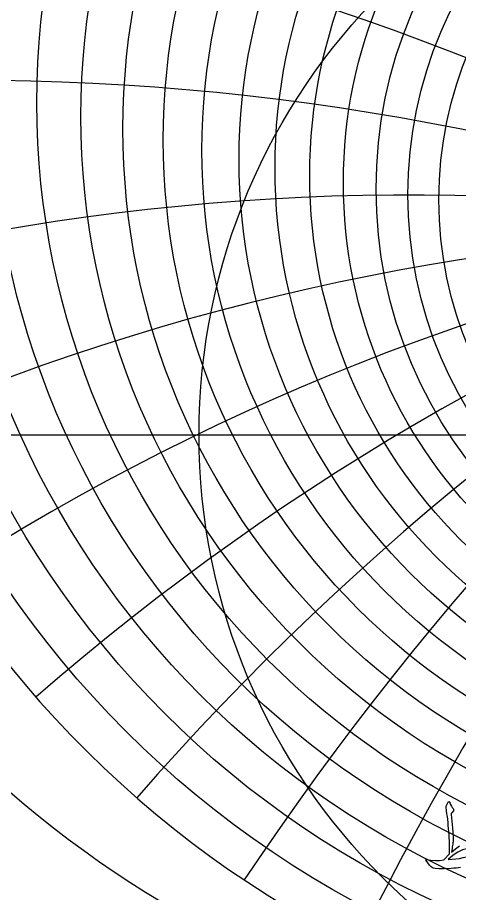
# Model space of a CAD drawing. Header units: millimetres. Extents: x -80 to 80, y -80 to 82.
# Drawn here: x -43.77 to -19.83, y -24.86 to 22.61 of the extents above; entities that cross this region are included whole.
import ezdxf

# ---------------------------------------------------------------- set-up
doc = ezdxf.new("R2010")
doc.units = ezdxf.units.MM
for name, color, linetype in [('CUT_OUTER', 1, 'Continuous'), ('ENGRAVE', 7, 'Continuous'), ('ENGRAVE_FINE', 8, 'Continuous'), ('TEXT', 5, 'Continuous')]:
    doc.layers.add(name, color=color, linetype=linetype)

msp = doc.modelspace()

# ---------------------------------------------------------------- linework, layer by layer
at = {"layer": 'CUT_OUTER'}
msp.add_arc((-0.0002, -0.0002), 80.3699, 149.413866, 87.803582, dxfattribs=at)
at = {"layer": 'ENGRAVE'}
msp.add_lwpolyline([(-79.2, 0), (79.2, 0)], dxfattribs=at)
for centre, radius in [((0, 0), 79.2), ((0, 17.9864), 42.7145), ((0, 0), 51.8435), ((0, 14.9176), 31.7625), ((0, 13.0112), 22.6198), ((0, 0), 33.9362)]:
    msp.add_circle(centre, radius, dxfattribs=at)
for centre, radius, start, end in [((0, 23.0822), 56.7498, 105.92162, 74.07838), ((-6.4344, 24.0136), 57.4961, 139.754846, 270.861531), ((-14.2744, 24.724), 59.1843, 174.656822, 279.54217), ((0, -116.4424), 127.462, 66, 114), ((0, -116.4424), 127.462, 66, 114), ((-25.249, 25.249), 62.9506, 211.691871, 290.355882)]:
    msp.add_arc(centre, radius, start, end, dxfattribs=at)
at = {"layer": 'ENGRAVE_FINE'}
for centre, radius in [((0, 21.8315), 53.6012), ((0, 20.7123), 50.6441), ((0, 19.7075), 47.8562), ((0, 18.8029), 45.2185), ((0, 17.2479), 40.3301), ((0, 16.5787), 38.053), ((0, 15.9713), 35.8722), ((0, 15.4194), 33.7782), ((0, 14.4609), 29.8176), ((0, 14.0453), 27.9367), ((0, 13.6672), 26.1137), ((0, 13.3234), 24.3431), ((0, 12.7282), 20.9394)]:
    msp.add_circle(centre, radius, dxfattribs=at)
for centre, radius, start, end in [((-350.1991, -116.4424), 372.6741, 13.064756, 30.381405), ((-350.1991, -116.4424), 372.6741, 13.064756, 30.381405), ((-220.7707, -116.4424), 254.9241, 19.742202, 44.842633), ((-220.7707, -116.4424), 254.9241, 19.742202, 44.842633), ((-151.9033, -116.4424), 198.2957, 26.597292, 58.53821), ((-151.9033, -116.4424), 198.2957, 26.597292, 58.53821), ((151.9033, -116.4424), 198.2957, 121.46179, 153.402708), ((151.9033, -116.4424), 198.2957, 121.46179, 153.402708), ((-106.9533, -116.4424), 166.3899, 33.695116, 71.360537), ((-106.9533, -116.4424), 166.3899, 33.695116, 71.360537), ((106.9533, -116.4424), 166.3899, 108.639463, 146.304884), ((106.9533, -116.4424), 166.3899, 108.639463, 146.304884), ((-73.5902, -116.4424), 147.1805, 41.105625, 83.276844), ((-73.5902, -116.4424), 147.1805, 41.105625, 83.276844), ((73.5902, -116.4424), 147.1805, 96.723156, 138.894375), ((73.5902, -116.4424), 147.1805, 96.723156, 138.894375), ((-46.3924, -116.4424), 135.6423, 48.904494, 94.311228), ((-46.3924, -116.4424), 135.6423, 48.904494, 94.311228), ((46.3924, -116.4424), 135.6423, 85.688772, 131.095506), ((46.3924, -116.4424), 135.6423, 85.688772, 131.095506), ((-22.475, -116.4424), 129.4283, 57.173494, 104.525), ((-22.475, -116.4424), 129.4283, 57.173494, 104.525), ((22.475, -116.4424), 129.4283, 75.475, 122.826506), ((22.475, -116.4424), 129.4283, 75.475, 122.826506)]:
    msp.add_arc(centre, radius, start, end, dxfattribs=at)
at = {"layer": 'TEXT'}
msp.add_lwpolyline([(-19.7706, -23.4618), (-19.8819, -23.4753), (-20.0048, -23.4876), (-20.1395, -23.4987), (-20.2858, -23.5087), (-20.6641, -23.525), (-20.951, -23.5274), (-21.1465, -23.5157), (-21.2507, -23.4899), (-21.3558, -23.4182), (-21.4556, -23.3248), (-21.5502, -23.2098), (-21.6395, -23.0731), (-21.6486, -23.0511), (-21.6477, -23.0368), (-21.6368, -23.03), (-21.6161, -23.0309), (-21.3716, -23.0654), (-21.1348, -23.0801), (-20.9056, -23.0748), (-20.684, -23.0496), (-20.3702, -22.7124), (-20.3644, -22.6246), (-20.3614, -22.525), (-20.3609, -22.4138), (-20.3631, -22.2908), (-20.3677, -22.1568), (-20.3743, -22.0122), (-20.3829, -21.857), (-20.3936, -21.6913), (-20.4059, -21.5193), (-20.4193, -21.35), (-20.434, -21.1833), (-20.4498, -21.0192), (-20.4668, -20.858), (-20.4849, -20.7001), (-20.5042, -20.5454), (-20.5247, -20.3939), (-20.5575, -20.1737), (-20.5433, -20.1348), (-20.5288, -20.0976), (-20.514, -20.0622), (-20.499, -20.0285), (-20.4839, -19.9966), (-20.4691, -19.9665), (-20.4546, -19.9381), (-20.4404, -19.9114), (-20.4325, -19.9012), (-20.4228, -19.8939), (-20.4114, -19.8895), (-20.3983, -19.888), (-20.3827, -19.8915), (-20.369, -19.9021), (-20.357, -19.9196), (-20.3467, -19.9442), (-20.3078, -20.0449), (-20.2659, -20.1316), (-20.2211, -20.2042), (-20.1734, -20.2627), (-20.1515, -20.2911), (-20.1418, -20.3201), (-20.1445, -20.3497), (-20.1594, -20.3798), (-20.2484, -20.4969), (-20.2621, -20.5165), (-20.2706, -20.5379), (-20.2738, -20.561), (-20.2718, -20.5859), (-20.2235, -21.1222), (-20.191, -21.5367), (-20.1743, -21.8295), (-20.1734, -22.0004), (-20.1771, -22.0572), (-20.1834, -22.1199), (-20.1923, -22.1884), (-20.2039, -22.2627), (-20.2175, -22.343), (-20.2326, -22.429), (-20.2491, -22.5209), (-20.2671, -22.6187), (-20.0473, -22.4413), (-19.8233, -22.2838)], dxfattribs=at)
msp.add_lwpolyline([(-19.4381, -22.4454), (-19.6708, -22.5031), (-19.9146, -22.6199), (-20.1696, -22.7958), (-20.4357, -23.0309), (-20.2222, -23.0136), (-20.0171, -22.9899), (-19.8205, -22.9598), (-19.6324, -22.9232), (-19.4531, -22.8804), (-19.2829, -22.8318), (-19.1218, -22.7774), (-18.9697, -22.7171), (-19.0657, -22.5824), (-19.1758, -22.4923), (-19.2999, -22.4466), (-19.4381, -22.4454)], close=True, dxfattribs=at)

doc.saveas('drawing.dxf')
